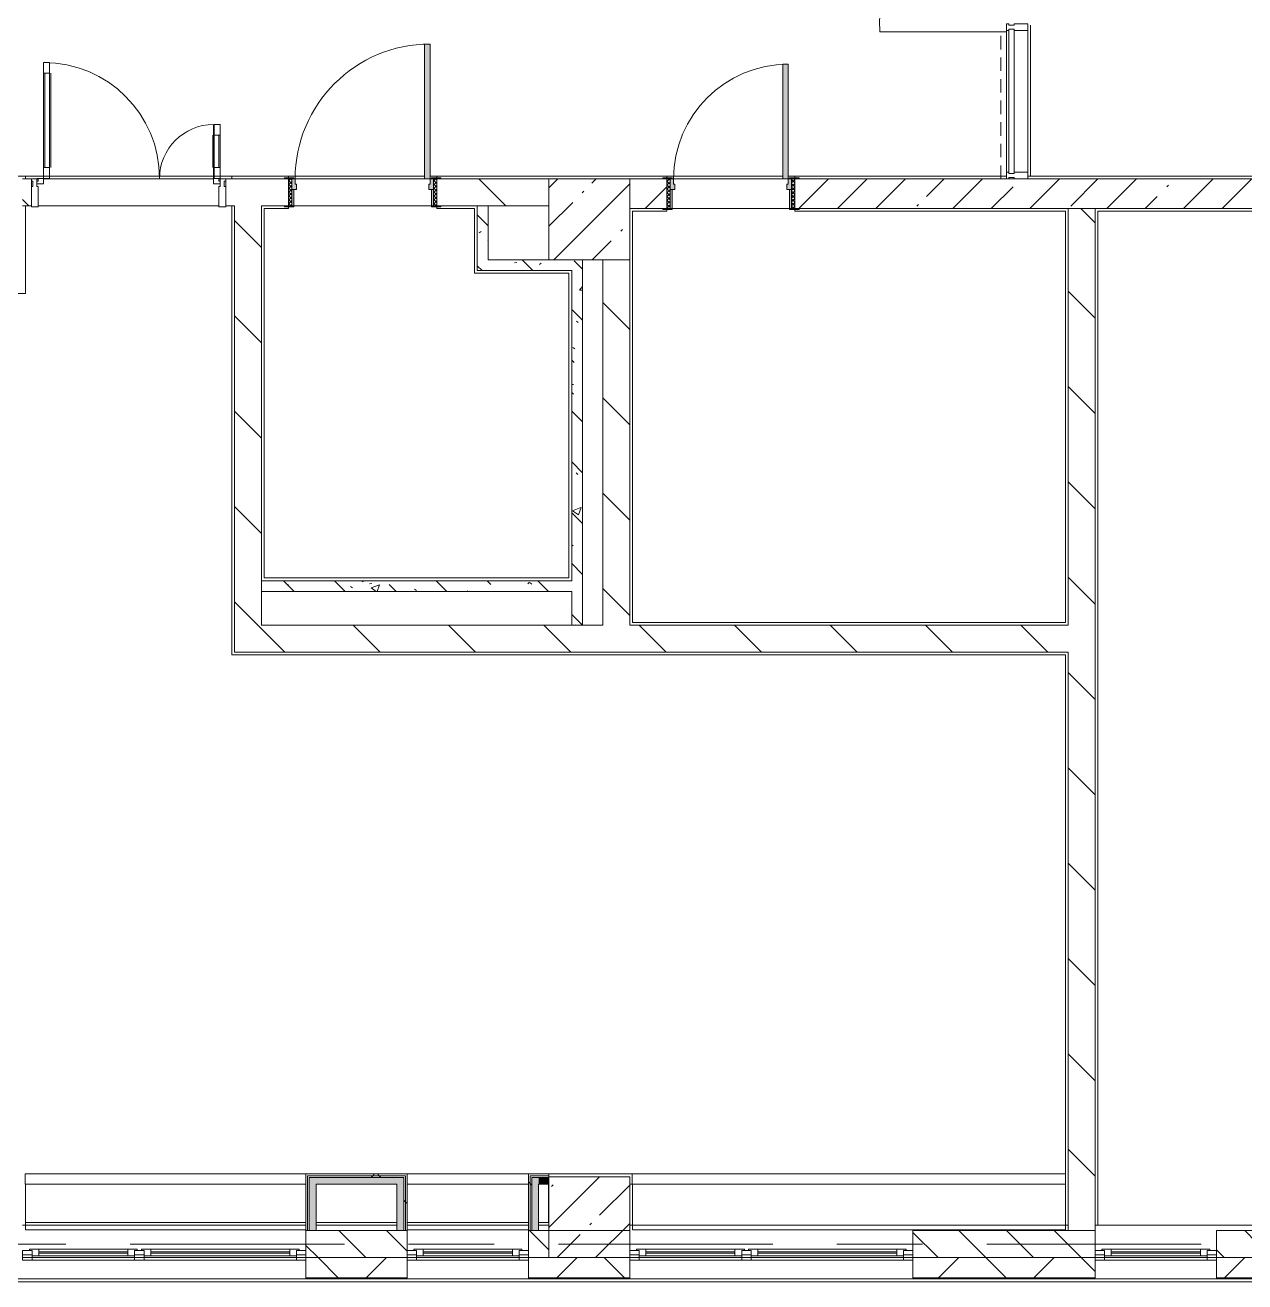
# Model space of a CAD drawing. Header units: millimetres. Extents: x 35861 to 236814, y -8553 to 29000.
# Drawn here: x 118335 to 127376, y -280 to 9040 of the extents above; entities that cross this region are included whole.
import ezdxf

# ---------------------------------------------------------------- set-up
doc = ezdxf.new("R2010")
doc.units = ezdxf.units.MM
doc.linetypes.add('200_ШТРИХ__ш1_п0_6_', pattern=[160, 100, -60])
doc.linetypes.add('Осевая', pattern=[3175, 635, -476.25, 1587.5, -476.25])
for name, color, linetype, lineweight, true_color in [('A-DETL-GENF-5', 7, 'Continuous', 5, 0xaaaaaa), ('A-DOOR-1', 7, 'Continuous', 5, 0xaaaaaa), ('A-DOOR-2', 7, 'Continuous', 5, 0xe2e2e2), ('A-DOOR-FRAM-1', 7, 'Continuous', 5, 0xe2e2e2), ('A-DOOR-FRAM-2', 7, 'Continuous', 5, 0xaaaaaa), ('A-FLOR-1', 7, 'Continuous', 5, 0xaaaaaa), ('I-WALL-2', 7, 'Continuous', 5, 0xe7e7e7), ('I-WALL-5', 7, 'Continuous', 5, 0x787878)]:
    doc.layers.add(name, color=color, linetype=linetype, lineweight=lineweight, true_color=true_color)
for name, color, linetype, lineweight in [('A-DETL-MBND', 7, '200_ШТРИХ__ш1_п0_6_', 9), ('A-GLAZ-2', 7, 'Continuous', 5), ('A-GLAZ-CURT-2', 7, 'Continuous', 5), ('A-GLAZ-CWMG-3', 7, 'Continuous', 5), ('A-WALL', 7, 'Continuous', 9), ('A-WALL-5', 7, 'Continuous', 5), ('I-WALL-4', 7, 'Continuous', 5), ('S-COLS-1', 7, 'Continuous', 5), ('Оси-2', 7, 'Осевая', 9)]:
    doc.layers.add(name, color=color, linetype=linetype, lineweight=lineweight)
pattern_1 = [(135, (105556.5, 0), (-353.553, -353.553), [])]
pattern_2 = [(135, (105556.5, 0), (-377.17, -377.17), [533.4, -88.9, 17.78, -88.9]), (135, (105556.5, 376.94), (-377.17, -377.17), []), (50, (105556.5, 0), (637.645, -55.787), [66.675, -733.425]), (355, (105556.5, 0), (-123.35, 668.7), [53.34, -586.74]), (100.451, (105609.6, -4.65), (514.299, 612.908), [56.665, -623.315]), (46.184, (105556.5, 177.8), (948.776, -147.15), [100.01, -1100.137]), (96.636, (105635.6, 165.5), (830.91, 865.997), [85, -934.973]), (351.184, (105556.5, 177.8), (830.92, 865.99), [80.01, -880.11]), (21, (105645.4, 133.35), (530.65, -357.928), [66.675, -733.425]), (326, (105645.4, 133.35), (216.308, 644.658), [53.34, -586.74]), (71.451, (105689.6, 103.5), (746.96, 286.724), [56.665, -623.315]), (37.5, (105556.5, 0), (10.8105, 295.9426), [16.764, -562.864, 16.764, -578.866, -588.962]), (37.5, (105556.5, 0), (10.8105, 295.9426), [-1175.258, 16.764, -572.198]), (7.5, (105556.5, 0), (233.869, 350.632), [16.764, -322.834, 16.764, -549.529, -224.472]), (7.5, (105556.5, 0), (233.869, 350.632), [-905.891, 16.764, -207.708]), (327.5, (105358.24, 0), (474.5678, -20.0513), [16.764, -205.486, 16.764, -676.656, -920.115]), (327.5, (105358.24, 0), (474.5678, -20.0513), [-915.67, 16.764, -903.351]), (317.5, (105269.34, 0), (518.452, 88.993), [16.764, -272.161, 16.764, -443.738, -653.415]), (317.5, (105269.34, 0), (518.452, 88.993), [-749.427, 16.764, -636.651])]
pattern_3 = [(45, (105556.5, 0), (-285.123, 285.123), []), (45, (105841.6, 0), (-285.123, 285.123), [504.031, -100.806, 16.764, -84.042])]
pattern_4 = [(45, (105556.5, 0), (-530.33, 530.33), []), (135, (105556.5, 0), (-530.33, -530.33), [])]

# ---------------------------------------------------------------- blocks, each defined once
blk = doc.blocks.new('120_Окно_СКБ_2Ст - 120_Окно_СКБ_2Ст 2100х2500 _мал створка справа_-22445857-1_6_2_птичка')
at = {"layer": 'A-GLAZ-2'}
for p, q in [((-1050, -127), (-1050, -57)), ((-1050, -57), (-980, -57)), ((1050, -57), (-1050, -57)), ((-980, -57), (-980, -127)), ((150, -87), (-980, -87)), ((-980, -87), (-980, -127)), ((-930, -137), (-930, -87)), ((100, -137), (100, -87)), ((150, -127), (150, -57)), ((150, -57), (220, -57)), ((150, -127), (150, -87)), ((220, -57), (220, -127)), ((980, -87), (220, -87)), ((220, -87), (220, -127)), ((270, -137), (270, -87)), ((930, -137), (930, -87)), ((980, -127), (980, -57)), ((980, -57), (1050, -57)), ((980, -127), (980, -87)), ((1050, -57), (1050, -127)), ((-980, -127), (-1050, -127)), ((-1050, -127), (-1000, -127)), ((-980, -127), (-1000, -127)), ((-1000, -127), (-1000, -137)), ((-1000, -137), (170, -137)), ((170, -137), (-1000, -137)), ((-930, -107), (100, -107)), ((100, -117), (-930, -117)), ((220, -127), (150, -127)), ((170, -127), (150, -127)), ((170, -127), (200, -127)), ((170, -137), (170, -127)), ((220, -127), (200, -127)), ((200, -127), (200, -137)), ((200, -137), (1000, -137)), ((1000, -137), (200, -137)), ((270, -107), (930, -107)), ((930, -117), (270, -117)), ((1050, -127), (980, -127)), ((1000, -127), (980, -127)), ((1000, -127), (1050, -127)), ((1000, -137), (1000, -127))]:
    blk.add_line(p, q, dxfattribs=at)
blk = doc.blocks.new('Прямоугольный импост - Импост структурный с накладкой - 160мм Темный-30756008-1_6_2_птичка')
at = {"layer": 'A-GLAZ-CWMG-3'}
for p, q in [((-50, 0), (-50, 17)), ((-50, 17), (0, 17)), ((-40, 0), (-50, 0)), ((-40, -40), (-40, 0)), ((0, 0), (-10, 0)), ((-10, 0), (-10, -40)), ((0, 17), (0, 0)), ((-50, -140), (-50, -40)), ((-50, -40), (-40, -40)), ((-10, -40), (0, -40)), ((0, -40), (0, -140)), ((0, -140), (-50, -140))]:
    blk.add_line(p, q, dxfattribs=at)
blk = doc.blocks.new('Системная панель - Стекло - 40мм-31920837-1_6_2_птичка')
at = {"layer": 'A-GLAZ-CURT-2'}
for p, q in [((535, 40), (-535, 40)), ((-535, 40), (-535, 0)), ((-535, 0), (535, 0)), ((535, 0), (535, 40))]:
    blk.add_line(p, q, dxfattribs=at)
blk = doc.blocks.new('Прямоугольный импост - Импост структурный с накладкой - 160мм Темный-31920697-1_6_2_птичка')
at = {"layer": 'A-GLAZ-CWMG-3'}
for p, q in [((20053.3, 7950), (20053.3, 9000)), ((20210.3, 7950), (20210.3, 9000))]:
    blk.add_line(p, q, dxfattribs=at)
blk = doc.blocks.new('Прямоугольный импост - Импост структурный с накладкой - 160мм Темный-30755591-1_6_2_птичка')
at = {"layer": 'A-GLAZ-CWMG-3'}
for p, q in [((-25, 0), (-25, 17)), ((-25, 17), (25, 17)), ((-15, 0), (-25, 0)), ((-15, -40), (-15, 0)), ((25, 0), (15, 0)), ((15, 0), (15, -40)), ((25, 17), (25, 0)), ((-25, -140), (-25, -40)), ((-25, -40), (-15, -40)), ((15, -40), (25, -40)), ((25, -40), (25, -140)), ((25, -140), (-25, -140))]:
    blk.add_line(p, q, dxfattribs=at)
blk = doc.blocks.new('120_Окно_СКБ_1Ст - 120_Окно_СКБ_1Ст 900х2500_h_-V70-1_6_2_птичка')
at = {"layer": 'A-GLAZ-2'}
for p, q in [((-450, -127), (-450, -57)), ((-450, -57), (-380, -57)), ((450, -57), (-450, -57)), ((-380, -57), (-380, -127)), ((380, -87), (-380, -87)), ((-380, -87), (-380, -127)), ((-330, -137), (-330, -87)), ((330, -137), (330, -87)), ((380, -127), (380, -57)), ((380, -57), (450, -57)), ((380, -127), (380, -87)), ((450, -57), (450, -127)), ((-380, -127), (-450, -127)), ((-450, -127), (-400, -127)), ((-380, -127), (-400, -127)), ((-400, -127), (-400, -137)), ((-400, -137), (400, -137)), ((400, -137), (-400, -137)), ((-330, -107), (330, -107)), ((330, -117), (-330, -117)), ((450, -127), (380, -127)), ((400, -127), (380, -127)), ((400, -127), (450, -127)), ((400, -137), (400, -127))]:
    blk.add_line(p, q, dxfattribs=at)
blk = doc.blocks.new('BSC_Колонна _Прямоугольная - 600х600-V141-1_6_2_птичка')
at = {"layer": 'S-COLS-1'}
h = blk.add_hatch(dxfattribs=at)
h.set_pattern_fill('FP_176', color=256, style=0, pattern_type=2)
h.set_pattern_definition([(45, (-16960, -7600), (-285.123, 285.123), []), (45, (-16674.88, -7600), (-285.123, 285.123), [504.031, -100.806, 16.764, -84.042])])
h.paths.add_polyline_path([(100, -300), (300, -300), (300, 300), (-300, 300), (-300, -300)])
for p, q in [((300, 300), (-300, 300)), ((-300, 300), (-300, -300)), ((300, -300), (300, 300)), ((-300, -300), (300, -300))]:
    blk.add_line(p, q, dxfattribs=at)
blk = doc.blocks.new('110_Дверь_СКБ_1Ст_Внутренняя1 - Д-7_л__950x2100h_Туалет-V151-1_6_2_птичка')
at = {"layer": 'A-DOOR-1'}
h = blk.add_hatch(dxfattribs=at)
h.set_pattern_fill('FP_120', color=256, style=0, pattern_type=2)
h.set_pattern_definition([(135, (1826.41, 174.685), (-14.14214, -14.14214), []), (225, (1826.41, 174.685), (14.14214, -14.14214), [])])
h.paths.add_polyline_path([(487.5, -110), (487.5, 110), (462.5, 110), (462.5, -110)])
at = {"layer": 'A-DOOR-2'}
h = blk.add_hatch(color=256, dxfattribs=at)
h.paths.add_polyline_path([(-437.5, 30), (-402.5, 30), (-402.5, 70), (-412.5, 70), (-412.5, 110), (-437.5, 110)])
h.paths.add_polyline_path([(447.5, 30), (462.5, 30), (462.5, 110), (437.5, 110), (437.5, 70), (427.5, 70), (427.5, 30), (437.5, 30)])
at = {"layer": 'A-DOOR-FRAM-1'}
for points in [[(414.4, 110), (437.5, 110), (437.5, 960), (397.5, 960), (397.5, 110)], [(-437.5, 110), (-422.5, 110), (-422.5, 118), (-492.5, 118), (-492.5, 110), (-442.4, 110)], [(517.5, 110), (517.5, 118), (447.5, 118), (447.5, 110), (487.5, 110)], [(-422.5, -110), (-422.5, 30), (-437.5, 30), (-437.5, -110)], [(462.5, -110), (462.5, 30), (447.5, 30), (447.5, -110)], [(-492.5, -118), (-422.5, -118), (-422.5, -110), (-492.5, -110)], [(517.5, -118), (517.5, -110), (447.5, -110), (447.5, -118), (492.2, -118)]]:
    blk.add_hatch(color=256, dxfattribs=at).paths.add_polyline_path(points)
at = {"layer": 'A-DOOR-FRAM-2'}
h = blk.add_hatch(dxfattribs=at)
h.set_pattern_fill('FP_121', color=256, style=0, pattern_type=2)
h.set_pattern_definition([(45, (-296.384, 174.685), (-14.1421, 14.1421), []), (135, (-296.384, 174.685), (-14.1421, -14.1421), [])])
h.paths.add_polyline_path([(-460.8, -110), (-437.5, -110), (-442.4, 110), (-462.5, 110), (-461.3, -110)])
at = {"layer": 'A-DOOR-1'}
for p, q in [((437.5, 960), (397.5, 960)), ((397.5, 960), (397.5, 110)), ((437.5, 110), (437.5, 960)), ((397.5, 110), (437.5, 110))]:
    blk.add_line(p, q, dxfattribs=at)
blk.add_arc((437.5, 110), 850, 90, 180, dxfattribs=at)
at = {"layer": 'A-DOOR-FRAM-2'}
for p, q in [((-422.5, 118), (-492.5, 118)), ((-492.5, 118), (-492.5, 110)), ((-492.5, 110), (-422.5, 110)), ((-437.5, 110), (-462.5, 110)), ((-462.5, 110), (-462.5, -110)), ((-412.5, 110), (-437.5, 110)), ((-437.5, 110), (-437.5, 30)), ((-437.5, -110), (-437.5, 110)), ((-422.5, 110), (-437.5, 110)), ((-437.5, 110), (-437.5, 109)), ((-437.5, 109), (-422.5, 109)), ((-422.5, 110), (-422.5, 118)), ((-422.5, 109), (-422.5, 110)), ((-412.5, 70), (-412.5, 110)), ((437.5, 110), (437.5, 70)), ((462.5, 110), (437.5, 110)), ((517.5, 118), (447.5, 118)), ((447.5, 118), (447.5, 110)), ((462.5, 110), (447.5, 110)), ((447.5, 110), (447.5, 109)), ((447.5, 110), (517.5, 110)), ((447.5, 109), (462.5, 109)), ((462.5, 30), (462.5, 110)), ((487.5, 110), (462.5, 110)), ((462.5, 110), (462.5, -110)), ((462.5, 109), (462.5, 110)), ((487.5, -110), (487.5, 110)), ((517.5, 110), (517.5, 118)), ((-437.5, 30), (-402.5, 30)), ((-422.5, 30), (-437.5, 30)), ((-437.5, 30), (-437.5, -110)), ((-422.5, -110), (-422.5, 30)), ((-402.5, 70), (-412.5, 70)), ((-402.5, 30), (-402.5, 70)), ((437.5, 70), (427.5, 70)), ((427.5, 70), (427.5, 30)), ((427.5, 30), (462.5, 30)), ((462.5, 30), (447.5, 30)), ((447.5, 30), (447.5, -110)), ((462.5, -110), (462.5, 30)), ((-422.5, -110), (-492.5, -110)), ((-492.5, -110), (-492.5, -118)), ((-492.5, -118), (-422.5, -118)), ((-462.5, -110), (-437.5, -110)), ((-437.5, -110), (-422.5, -110)), ((-422.5, -118), (-422.5, -110)), ((447.5, -110), (462.5, -110)), ((517.5, -110), (447.5, -110)), ((447.5, -110), (447.5, -118)), ((447.5, -118), (517.5, -118)), ((462.5, -110), (487.5, -110)), ((517.5, -118), (517.5, -110))]:
    blk.add_line(p, q, dxfattribs=at)
blk = doc.blocks.new('110_Дверь_СКБ_1Ст_Внутренняя1 - Д-4 1100x2100h_су мгн-31800557-1_6_2_птичка')
at = {"layer": 'A-DOOR-1'}
h = blk.add_hatch(dxfattribs=at)
h.set_pattern_fill('FP_122', color=256, style=0, pattern_type=2)
h.set_pattern_definition([(135, (1751.41, 164.685), (-14.14214, -14.14214), []), (225, (1751.41, 164.685), (14.14214, -14.14214), [])])
h.paths.add_polyline_path([(562.5, 100), (537.5, 100), (537.5, -100), (562.5, -100)])
at = {"layer": 'A-DOOR-2'}
h = blk.add_hatch(color=256, dxfattribs=at)
h.paths.add_polyline_path([(537.5, 20), (537.5, 100), (512.5, 100), (512.5, 60), (502.5, 60), (502.5, 20), (522.5, 20)])
h.paths.add_polyline_path([(-477.5, 44), (-477.5, 60), (-487.5, 60), (-487.5, 100), (-512.5, 100), (-512.5, 20), (-477.5, 20)])
at = {"layer": 'A-DOOR-FRAM-1'}
for points in [[(512.5, 120), (512.5, 1100), (472.5, 1100), (472.5, 100), (512.5, 100), (512.5, 111.4)], [(-497.5, 100), (-497.5, 108), (-567.5, 108), (-567.5, 100), (-512.5, 100)], [(592.5, 108), (522.5, 108), (522.5, 100), (592.5, 100)], [(-497.5, 20), (-512.5, 20), (-512.5, -100), (-497.5, -100)], [(537.5, 20), (522.5, 20), (522.5, -100), (537.5, -100)], [(-497.5, -100), (-567.5, -100), (-567.5, -108), (-497.5, -108)], [(592.5, -108), (592.5, -100), (522.5, -100), (522.5, -108), (562.5, -108)]]:
    blk.add_hatch(color=256, dxfattribs=at).paths.add_polyline_path(points)
at = {"layer": 'A-DOOR-FRAM-2'}
h = blk.add_hatch(dxfattribs=at)
h.set_pattern_fill('FP_123', color=256, style=0, pattern_type=2)
h.set_pattern_definition([(45, (-371.384, 164.685), (-14.1421, 14.1421), []), (135, (-371.384, 164.685), (-14.1421, -14.1421), [])])
h.paths.add_polyline_path([(-512.5, -100), (-512.5, 100), (-537.5, 100), (-537.5, -100)])
at = {"layer": 'A-DOOR-1'}
for p, q in [((512.5, 1100), (472.5, 1100)), ((472.5, 1100), (472.5, 100)), ((512.5, 100), (512.5, 1100)), ((472.5, 100), (512.5, 100))]:
    blk.add_line(p, q, dxfattribs=at)
blk.add_arc((512.5, 100), 1000, 90, 180, dxfattribs=at)
at = {"layer": 'A-DOOR-FRAM-2'}
for p, q in [((-497.5, 108), (-567.5, 108)), ((-567.5, 108), (-567.5, 100)), ((-567.5, 100), (-497.5, 100)), ((-512.5, 100), (-537.5, 100)), ((-537.5, 100), (-537.5, -100)), ((-487.5, 100), (-512.5, 100)), ((-512.5, 100), (-512.5, 20)), ((-512.5, -100), (-512.5, 100)), ((-497.5, 100), (-512.5, 100)), ((-512.5, 100), (-512.5, 99)), ((-512.5, 99), (-497.5, 99)), ((-497.5, 100), (-497.5, 108)), ((-497.5, 99), (-497.5, 100)), ((-487.5, 60), (-487.5, 100)), ((512.5, 100), (512.5, 60)), ((537.5, 100), (512.5, 100)), ((592.5, 108), (522.5, 108)), ((522.5, 108), (522.5, 100)), ((537.5, 100), (522.5, 100)), ((522.5, 100), (522.5, 99)), ((522.5, 100), (592.5, 100)), ((522.5, 99), (537.5, 99)), ((537.5, 20), (537.5, 100)), ((562.5, 100), (537.5, 100)), ((537.5, 100), (537.5, -100)), ((537.5, 99), (537.5, 100)), ((562.5, -100), (562.5, 100)), ((592.5, 100), (592.5, 108)), ((-512.5, 20), (-477.5, 20)), ((-497.5, 20), (-512.5, 20)), ((-512.5, 20), (-512.5, -100)), ((-497.5, -100), (-497.5, 20)), ((-477.5, 60), (-487.5, 60)), ((-477.5, 20), (-477.5, 60)), ((512.5, 60), (502.5, 60)), ((502.5, 60), (502.5, 20)), ((502.5, 20), (537.5, 20)), ((537.5, 20), (522.5, 20)), ((522.5, 20), (522.5, -100)), ((537.5, -100), (537.5, 20)), ((-497.5, -100), (-567.5, -100)), ((-567.5, -100), (-567.5, -108)), ((-567.5, -108), (-497.5, -108)), ((-537.5, -100), (-512.5, -100)), ((-512.5, -100), (-497.5, -100)), ((-497.5, -108), (-497.5, -100)), ((522.5, -100), (537.5, -100)), ((592.5, -100), (522.5, -100)), ((522.5, -100), (522.5, -108)), ((522.5, -108), (592.5, -108)), ((537.5, -100), (562.5, -100)), ((592.5, -108), (592.5, -100))]:
    blk.add_line(p, q, dxfattribs=at)
blk = doc.blocks.new('Прямоугольный импост - Импост структурный с накладкой - 190мм-32633035-1_6_2_птичка')
at = {"layer": 'A-GLAZ-CWMG-3'}
for p, q in [((-50, 40), (-50, 190)), ((-50, 190), (0, 190)), ((0, 190), (0, 40)), ((-40, 40), (-50, 40)), ((-50, -17), (-50, 0)), ((-50, 0), (-40, 0)), ((-40, 0), (-40, 40)), ((-10, 40), (-10, 0)), ((0, 40), (-10, 40)), ((-10, 0), (0, 0)), ((0, 0), (0, -17)), ((0, -17), (-50, -17))]:
    blk.add_line(p, q, dxfattribs=at)
blk = doc.blocks.new('Дверь_Витражная_остекление_ - ВВ-6 остекление-32633143-1_6_2_птичка')
at = {"layer": 'A-DETL-GENF-5'}
for p, q in [((-630, 880), (-585, 880)), ((-630, 880), (-630, 20)), ((-585, 880), (-630, 880)), ((-630, 880), (-630, 20)), ((-585, 880), (-585, 20)), ((-585, 20), (-585, 880)), ((-630, 800), (-585, 800)), ((-620, 800), (-620, 100)), ((-576, 800), (-576, 100)), ((680, 420), (635, 420)), ((635, 420), (635, 20)), ((680, 420), (635, 420)), ((635, 420), (635, 20)), ((680, 420), (680, 20)), ((680, 20), (680, 420)), ((626, 340), (626, 100)), ((680, 340), (635, 340)), ((670, 340), (670, 100)), ((-630, 100), (-585, 100)), ((680, 100), (635, 100)), ((-585, 20), (-630, 20)), ((-630, 20), (-585, 20))]:
    blk.add_line(p, q, dxfattribs=at)
at = {"layer": 'A-DOOR-1'}
for p, q in [((-630, 880), (-630, 20)), ((630, 420), (630, 20)), ((-630, 20), (-680, 20)), ((-680, 20), (-680, -20)), ((-630, -20), (-630, 20)), ((680, 20), (630, 20)), ((630, 20), (630, -20)), ((680, -20), (680, 20)), ((-680, -20), (-630, -20)), ((630, -20), (680, -20))]:
    blk.add_line(p, q, dxfattribs=at)
for centre, radius, start, end in [((-630, 20), 860, 360, 90), ((630, 20), 400, 90, 180)]:
    blk.add_arc(centre, radius, start, end, dxfattribs=at)
blk = doc.blocks.new('Прямоугольный импост - Импост структурный с накладкой - 190мм-33226183-1_6_2_птичка')
at = {"layer": 'A-GLAZ-CWMG-3'}
for p, q in [((0, 190), (-50, 190)), ((-50, 190), (-50, 40)), ((0, 40), (0, 190)), ((-50, 40), (-40, 40)), ((-40, 0), (-50, 0)), ((-50, 0), (-50, -17)), ((-40, 40), (-40, 0)), ((-10, 0), (-10, 40)), ((-10, 40), (0, 40)), ((0, 0), (-10, 0)), ((0, -17), (0, 0)), ((-50, -17), (0, -17))]:
    blk.add_line(p, q, dxfattribs=at)
blk = doc.blocks.new('Зашивка приборов отопления19 - Зашивка приборов отопления-33282289-1_6_2_птичка')
at = {"layer": 'A-WALL-5'}
for p, q in [((12140, 520), (10058.6, 520)), ((10058.6, 520), (10058.6, 445)), ((10058.6, 445), (12140, 445)), ((12140, 445), (10060.9, 445)), ((10060.9, 445), (10060.9, 105)), ((10060.9, 105), (12140, 105))]:
    blk.add_line(p, q, dxfattribs=at)
blk = doc.blocks.new('Зашивка приборов отопления20 - Зашивка приборов отопления-33282357-1_6_2_птичка')
at = {"layer": 'A-WALL-5'}
for p, q in [((10960, 520), (10060, 520)), ((10060, 445), (10960, 445)), ((10960, 445), (10060.9, 445)), ((10060.9, 445), (10060.9, 105)), ((10060.9, 105), (10960, 105))]:
    blk.add_line(p, q, dxfattribs=at)
blk = doc.blocks.new('Зашивка приборов отопления21 - Зашивка приборов отопления-33282451-1_6_2_птичка')
at = {"layer": 'A-WALL-5'}
for p, q in [((13270.9, 520), (10060, 520)), ((10060, 520), (10060, 445)), ((13270.9, 445), (13270.9, 520)), ((10060, 445), (13270.9, 445)), ((13270.9, 445), (10060.9, 445)), ((10060.9, 445), (10060.9, 105)), ((13270.9, 105), (13270.9, 445)), ((10060.9, 105), (13270.9, 105))]:
    blk.add_line(p, q, dxfattribs=at)

msp = doc.modelspace()

# ---------------------------------------------------------------- hatches: boundary and pattern name
at = {"layer": 'A-WALL-5'}
h = msp.add_hatch(dxfattribs=at)
h.set_pattern_fill('FP_72', color=256, style=0, pattern_type=2)
h.set_pattern_definition([(135, (105556.5, 0), (-176.7767, -176.7767), [])])
h.paths.add_polyline_path([(112386.5, -100), (113216.5, -100), (113216.5, 100), (112386.5, 100), (112386.5, -80)])
h.paths.add_polyline_path([(127466.5, -100), (127466.5, 100), (127166.5, 100), (127166.5, -100)])
h.paths.add_polyline_path([(132866.5, -100), (133866.2, -100), (133866.2, 100), (132866.5, 100), (132866.5, -80)])
h.paths.add_polyline_path([(114716.2, -100), (115466.5, -100), (115466.5, 100), (114716.2, 100), (114716.2, -80)])
h.paths.add_polyline_path([(117716.5, -100), (117716.5, 100), (117566.5, 100), (117566.5, -100)])
h.paths.add_polyline_path([(126046.5, -100), (126266.5, -100), (126266.5, 100), (124916.5, 100), (124916.5, -100), (124951.7, -100)])
h.paths.add_polyline_path([(131966.5, -100), (131966.5, 100), (131716.5, 100), (131716.5, -100)])
h.paths.add_polyline_path([(121166.5, -100), (121166.5, 100), (120416.5, 100), (120416.5, -100)])
h.paths.add_polyline_path([(122066.5, -100), (122216.5, -94.4), (122216.5, 100), (122066.5, 100), (122066.5, -80)])
h.paths.add_polyline_path([(128191.5, -100), (128191.5, 100), (128066.5, 100), (128066.5, -100)])
h.paths.add_polyline_path([(130991.5, -100), (131116.5, -100), (131116.5, 100), (130991.5, 100), (130991.5, -80)])
h = msp.add_hatch(dxfattribs=at)
h.set_pattern_fill('FP_80', color=256, style=0, pattern_type=2)
h.set_pattern_definition([(45, (105556.5, 0), (-353.5534, 353.5534), []), (135, (105556.5, 0), (-353.5534, -353.5534), [])])
h.paths.add_polyline_path([(143947.5, -250), (143947.5, -100), (143546.5, -100), (143546.5, -250)])
h.paths.add_polyline_path([(139426.5, -250), (139426.5, -100), (138566.5, -100), (138566.5, -250)])
h.paths.add_polyline_path([(135766.5, -250), (135766.5, -100), (134766.2, -100), (134766.2, -250), (135175.9, -250)])
h.paths.add_polyline_path([(141526.5, -250), (142646.5, -250), (142646.5, -100), (141526.5, -100), (141526.5, -190.3)])
h.paths.add_polyline_path([(132866.5, -250), (133866.2, -250), (133866.2, -100), (132866.5, -100), (132866.5, -211.8)])
h.paths.add_polyline_path([(127166.5, -250), (128191.5, -250), (128191.5, -100), (127166.5, -100), (127166.5, -226)])
h.paths.add_polyline_path([(124951.7, -250), (126266.5, -250), (126266.5, -100), (124916.5, -100), (124916.5, -250)])
h.paths.add_polyline_path([(122816.5, -250), (122816.5, -100), (122066.5, -100), (122066.5, -250), (122163.3, -250)])
h.paths.add_polyline_path([(121166.5, -250), (121166.5, -100), (120416.5, -100), (120416.5, -250)])
h.paths.add_polyline_path([(131966.5, -250), (131966.5, -100), (130991.5, -100), (130991.5, -250), (131458, -250)])
h.paths.add_polyline_path([(117566.5, -250), (118316.5, -248), (118316.5, -100), (117566.5, -100), (117566.5, -249.9)])
h.paths.add_polyline_path([(115466.5, -250), (115466.5, -100), (114716.2, -100), (114716.2, -250), (114727.5, -250)])
h.paths.add_polyline_path([(113816.2, -250), (113816.2, -100), (112386.5, -100), (112386.5, -250), (113798, -250)])
h.paths.add_polyline_path([(109286.5, -250), (109286.5, -100), (105296.5, -100), (105296.5, -250), (109150.6, -250)])
at = {"layer": 'I-WALL-2'}
for points in [[(120441.5, 100), (120491.5, 100), (120491.5, 495), (120441.5, 495), (120441.5, 120)], [(120491.5, 445), (121141.5, 445), (121141.5, 495), (120491.5, 495)], [(122093.8, 100), (122141.5, 100), (122141.5, 495), (122091.5, 495), (122091.5, 100)], [(122216.5, 445), (122215.1, 495), (122141.5, 495), (122141.5, 445), (122215.1, 445)], [(121141.5, 100), (121141.5, 445), (121091.5, 445), (121091.5, 100)]]:
    msp.add_hatch(color=256, dxfattribs=at).paths.add_polyline_path(points)
at = {"layer": 'I-WALL-4'}
h = msp.add_hatch(dxfattribs=at)
h.set_pattern_fill('FP_79', color=256, style=0, pattern_type=2)
h.set_pattern_definition(pattern_1)
h.paths.add_polyline_path([(118316.5, 7700), (118381.5, 7700), (118381.5, 7900), (118316.5, 7900)])
h.paths.add_polyline_path([(119886.5, 7700), (120286.5, 7700), (120286.5, 7900), (119821.5, 7894.4), (119821.5, 7700), (119866.5, 7700)])
h.paths.add_polyline_path([(121416.5, 7700), (122216.5, 7700), (122216.5, 7900), (121386.5, 7900), (121386.5, 7700)])
h = msp.add_hatch(dxfattribs=at)
h.set_pattern_fill('FP_73', color=256, style=0, pattern_type=2)
h.set_pattern_definition(pattern_3)
h.paths.add_polyline_path([(125596.8, 7680), (127466.5, 7680), (127466.5, 7900), (124041.5, 7900), (124041.5, 7680), (124951.7, 7680)])
h.paths.add_polyline_path([(122816.5, 7680), (123091.5, 7680), (123091.5, 7900), (122816.5, 7900), (122816.5, 7841.3)])
h = msp.add_hatch(dxfattribs=at)
h.set_pattern_fill('FP_79', color=256, style=0, pattern_type=2)
h.set_pattern_definition(pattern_1)
h.paths.add_polyline_path([(120086.5, 4590), (120086.5, 7700), (119886.5, 7700), (119886.5, 4590), (119953.9, 4590)])
h = msp.add_hatch(dxfattribs=at)
h.set_pattern_fill('FP_79', color=256, style=0, pattern_type=2)
h.set_pattern_definition(pattern_1)
h.paths.add_polyline_path([(126266.5, 100), (126266.5, 7680), (126066.5, 7680), (126066.5, 100)])
h = msp.add_hatch(dxfattribs=at)
h.set_pattern_fill('FP_79', color=256, style=0, pattern_type=2)
h.set_pattern_definition(pattern_1)
h.paths.add_polyline_path([(122616.5, 4590), (122816.5, 4590), (122816.5, 7300), (122616.5, 7300), (122616.5, 4610)])
h = msp.add_hatch(dxfattribs=at)
h.set_pattern_fill('FP_79', color=256, style=0, pattern_type=2)
h.set_pattern_definition(pattern_1)
h.paths.add_polyline_path([(126046.5, 4390), (126066.5, 4390), (126066.5, 4590), (119886.5, 4590), (119886.5, 4390), (124951.7, 4390)])
h = msp.add_hatch(dxfattribs=at)
h.set_pattern_fill('FP_186', color=256, style=0, pattern_type=2)
h.set_pattern_definition(pattern_4)
h.paths.add_polyline_path([(120429, 507.5), (121166.5, 507.5), (121166.5, 520), (120429, 520)])
h = msp.add_hatch(dxfattribs=at)
h.set_pattern_fill('FP_186', color=256, style=0, pattern_type=2)
h.set_pattern_definition(pattern_4)
h.paths.add_polyline_path([(121154, 495), (121154, 507.5), (120441.5, 507.5), (120441.5, 495), (121141.5, 495)])
h = msp.add_hatch(dxfattribs=at)
h.set_pattern_fill('FP_186', color=256, style=0, pattern_type=2)
h.set_pattern_definition(pattern_4)
h.paths.add_polyline_path([(121154, 100), (121154, 495), (121141.5, 495), (121141.5, 100)])
h = msp.add_hatch(dxfattribs=at)
h.set_pattern_fill('FP_186', color=256, style=0, pattern_type=2)
h.set_pattern_definition(pattern_4)
h.paths.add_polyline_path([(121166.5, 100), (121166.5, 507.5), (121154, 507.5), (121154, 100)])
h = msp.add_hatch(dxfattribs=at)
h.set_pattern_fill('FP_186', color=256, style=0, pattern_type=2)
h.set_pattern_definition(pattern_4)
h.paths.add_polyline_path([(122077.4, 100), (122079, 100), (122079, 520), (122066.5, 520), (122066.5, 100)])
h = msp.add_hatch(dxfattribs=at)
h.set_pattern_fill('FP_186', color=256, style=0, pattern_type=2)
h.set_pattern_definition(pattern_4)
h.paths.add_polyline_path([(122091.5, 100), (122091.5, 507.5), (122079, 507.5), (122079, 100)])
at = {"layer": 'I-WALL-5'}
h = msp.add_hatch(dxfattribs=at)
h.set_pattern_fill('FP_95', color=256, style=0, pattern_type=2)
h.set_pattern_definition(pattern_2)
h.paths.add_polyline_path([(121766.5, 7220), (121766.5, 7700), (121686.5, 7700), (121686.5, 7220)])
h = msp.add_hatch(dxfattribs=at)
h.set_pattern_fill('FP_95', color=256, style=0, pattern_type=2)
h.set_pattern_definition(pattern_2)
h.paths.add_polyline_path([(122386.5, 7220), (122386.5, 7300), (121766.5, 7300), (121766.5, 7220), (122366.5, 7220)])
h = msp.add_hatch(dxfattribs=at)
h.set_pattern_fill('FP_95', color=256, style=0, pattern_type=2)
h.set_pattern_definition(pattern_2)
h.paths.add_polyline_path([(122466.5, 4590), (122466.5, 7300), (122386.5, 7300), (122386.5, 4590)])
h = msp.add_hatch(dxfattribs=at)
h.set_pattern_fill('FP_95', color=256, style=0, pattern_type=2)
h.set_pattern_definition(pattern_2)
h.paths.add_polyline_path([(122386.5, 4840), (122386.5, 4920), (120086.5, 4920), (120086.5, 4840), (122366.5, 4840)])
at = {"layer": 'S-COLS-1'}
h = msp.add_hatch(dxfattribs=at)
h.set_pattern_fill('FP_73', color=256, style=0, pattern_type=2)
h.set_pattern_definition(pattern_3)
h.paths.add_polyline_path([(122381.9, -100), (122816.5, -100), (122816.5, 500), (122216.5, 500), (122216.5, -100)])

# ---------------------------------------------------------------- linework, layer by layer
at = {"layer": 'A-DETL-MBND'}
msp.add_line((125566.5, 7900), (125566.5, 8991.3), dxfattribs=at)
at = {"layer": 'A-FLOR-1'}
for p, q in [((124669.7, 8991.3), (125609.7, 8991.3)), ((125786.5, 9040), (125786.5, 7920)), ((108549.7, 7920), (121296.5, 7920)), ((118336.5, 7920), (118336.5, 7900)), ((119866.5, 7900), (119866.5, 7920)), ((120286.5, 7920), (120286.5, 7908)), ((121336.5, 7920), (123951.5, 7920)), ((121386.5, 7908), (121386.5, 7920)), ((123091.5, 7920), (123091.5, 7908)), ((123991.5, 7920), (125609.7, 7920)), ((124041.5, 7908), (124041.5, 7920)), ((125766.7, 7920), (135766.5, 7920)), ((118336.5, 7700), (118336.5, 7050)), ((119866.5, 4370), (119866.5, 7700)), ((120286.5, 7680), (120106.5, 7680)), ((120106.5, 7680), (120106.5, 4940)), ((120286.5, 7692), (120286.5, 7680)), ((121386.5, 7680), (121386.5, 7692)), ((121666.5, 7680), (121386.5, 7680)), ((121666.5, 7200), (121666.5, 7680)), ((123091.5, 7660), (122836.5, 7660)), ((122836.5, 7660), (122836.5, 4610)), ((123091.5, 7672), (123091.5, 7660)), ((124041.5, 7660), (124041.5, 7672)), ((126046.5, 7660), (124041.5, 7660)), ((126046.5, 4610), (126046.5, 7660)), ((127446.5, 7660), (126286.5, 7660)), ((126286.5, 7660), (126286.5, 140)), ((122366.5, 7200), (121666.5, 7200)), ((122366.5, 4940), (122366.5, 7200)), ((118336.5, 7050), (117016.5, 7050)), ((120106.5, 4940), (122366.5, 4940)), ((122836.5, 4610), (126046.5, 4610)), ((126046.5, 4370), (119866.5, 4370)), ((126046.5, 520), (126046.5, 4370)), ((122216.5, 520), (122835.6, 520)), ((118336.5, 445), (118336.5, 140)), ((120416.5, 445), (118336.5, 445)), ((122066.5, 445), (121166.5, 445)), ((122215.1, 160.3), (122215.1, 445)), ((126046.5, 445), (122816.5, 445)), ((126046.5, 140), (126046.5, 445)), ((118336.5, 160.3), (120416.5, 160.3)), ((120491.5, 160.3), (121091.5, 160.3)), ((121166.5, 160.3), (122066.5, 160.3)), ((122141.5, 160.3), (122215.1, 160.3))]:
    msp.add_line(p, q, dxfattribs=at)
msp.add_arc((125613.4, 9041.3), 945, 107.75279, 183.03294, dxfattribs=at)
at = {"layer": 'A-WALL'}
for p, q in [((121766.5, 7700), (121686.5, 7700)), ((126266.5, 7680), (126066.5, 7680)), ((120086.5, 4920), (120086.5, 4840)), ((122386.5, 4590), (122466.5, 4590)), ((120429, 507.5), (120429, 100)), ((121154, 507.5), (120429, 507.5)), ((120441.5, 495), (120441.5, 100)), ((121141.5, 495), (120441.5, 495)), ((121141.5, 100), (121141.5, 495)), ((121154, 100), (121154, 507.5)), ((122079, 507.5), (122079, 100)), ((122216.5, 507.5), (122079, 507.5)), ((122091.5, 495), (122091.5, 100)), ((122216.5, 495), (122091.5, 495)), ((126066.5, 100), (126266.5, 100)), ((121166.5, -100), (120416.5, -100)), ((122816.5, -100), (122066.5, -100)), ((126266.5, -100), (124916.5, -100)), ((127466.5, -100), (127166.5, -100)), ((120416.5, -250), (121166.5, -250)), ((120416.5, -253), (121166.5, -253)), ((122066.5, -250), (122816.5, -250)), ((122066.5, -253), (122816.5, -253)), ((124916.5, -250), (126266.5, -250)), ((124916.5, -253), (126266.5, -253)), ((127166.5, -250), (128191.5, -250)), ((127166.5, -253), (128191.5, -253))]:
    msp.add_line(p, q, dxfattribs=at)
at = {"layer": 'A-WALL-5'}
for p, q in [((120416.5, 100), (120416.5, -258)), ((121091.5, 100), (120491.5, 100)), ((121166.5, -258), (121166.5, 100)), ((122066.5, 100), (122066.5, -258)), ((122816.5, 100), (122141.5, 100)), ((122816.5, -258), (122816.5, 100)), ((126066.5, 100), (124916.5, 100)), ((124916.5, 100), (124916.5, -258)), ((126266.5, -258), (126266.5, 100)), ((127466.5, 100), (127166.5, 100)), ((127166.5, 100), (127166.5, -258)), ((118316.5, -100), (120416.5, -100)), ((121166.5, -100), (122066.5, -100)), ((122816.5, -100), (124916.5, -100)), ((126266.5, -100), (127166.5, -100)), ((114716.2, -258), (127166.5, -258)), ((127166.5, -258), (143947.5, -258)), ((177836.5, -280), (105266.5, -280))]:
    msp.add_line(p, q, dxfattribs=at)
at = {"layer": 'I-WALL-4'}
for p, q in [((118381.5, 7900), (118316.5, 7900)), ((118381.5, 7700), (118381.5, 7900)), ((118471.5, 7900), (119731.5, 7900)), ((120256.5, 7900), (119821.5, 7900)), ((119821.5, 7900), (119821.5, 7700)), ((120336.5, 7900), (121296.5, 7900)), ((122216.5, 7900), (121416.5, 7900)), ((123061.5, 7900), (122816.5, 7900)), ((123141.5, 7900), (123951.5, 7900)), ((127466.5, 7900), (124071.5, 7900)), ((118316.5, 7700), (118381.5, 7700)), ((119772, 7700), (118431, 7700)), ((119821.5, 7700), (119886.5, 7700)), ((119886.5, 7700), (119886.5, 4390)), ((120086.5, 7700), (120256.5, 7700)), ((120086.5, 4920), (120086.5, 7700)), ((121346.5, 7700), (120326.5, 7700)), ((121416.5, 7700), (121686.5, 7700)), ((121686.5, 7700), (121686.5, 7220)), ((121766.5, 7700), (122216.5, 7700)), ((121766.5, 7300), (121766.5, 7700)), ((122816.5, 7680), (123061.5, 7680)), ((124001.5, 7680), (123131.5, 7680)), ((124071.5, 7680), (126066.5, 7680)), ((126066.5, 7680), (126066.5, 4590)), ((126266.5, 100), (126266.5, 7680)), ((126266.5, 7680), (127466.5, 7680)), ((122216.5, 7300), (121766.5, 7300)), ((122466.5, 4590), (122466.5, 7300)), ((122616.5, 7300), (122616.5, 4590)), ((122816.5, 4590), (122816.5, 7300)), ((121686.5, 7220), (122386.5, 7220)), ((122386.5, 7220), (122386.5, 4920)), ((122386.5, 4920), (120086.5, 4920)), ((120086.5, 4840), (122386.5, 4840)), ((120086.5, 4590), (120086.5, 4840)), ((122386.5, 4840), (122386.5, 4590)), ((122386.5, 4590), (120086.5, 4590)), ((122616.5, 4590), (122466.5, 4590)), ((126066.5, 4590), (122816.5, 4590)), ((119886.5, 4390), (126066.5, 4390)), ((126066.5, 4390), (126066.5, 100)), ((120416.5, 520), (120416.5, 100)), ((121166.5, 520), (120416.5, 520)), ((121166.5, 100), (121166.5, 520)), ((122066.5, 520), (122066.5, 100)), ((122216.5, 520), (122066.5, 520)), ((122216.5, 445), (122216.5, 520)), ((120491.5, 100), (120491.5, 445)), ((120491.5, 445), (121091.5, 445)), ((121091.5, 445), (121091.5, 100)), ((122141.5, 100), (122141.5, 445)), ((122141.5, 445), (122216.5, 445)), ((118316.5, 140), (120416.5, 140)), ((120416.5, 100), (120491.5, 100)), ((120491.5, 140), (121091.5, 140)), ((121091.5, 100), (121166.5, 100)), ((121166.5, 140), (122066.5, 140)), ((122066.5, 100), (122141.5, 100)), ((122141.5, 140), (122216.5, 140)), ((122816.5, 140), (126066.5, 140)), ((126266.5, 140), (127466.5, 140)), ((118386.5, -80), (118316.5, -80)), ((119216.5, -80), (119146.5, -80)), ((120416.5, -80), (120346.5, -80)), ((121233.8, -80), (121166.5, -80)), ((122066.5, -80), (121996.5, -80)), ((122886.5, -80), (122816.5, -80)), ((123716.5, -80), (123646.5, -80)), ((124916.5, -80), (124846.5, -80)), ((126336.5, -80), (126266.5, -80)), ((127166.5, -80), (127096.5, -80))]:
    msp.add_line(p, q, dxfattribs=at)
at = {"layer": 'S-COLS-1'}
for p, q in [((122816.5, 500), (122216.5, 500)), ((122216.5, 500), (122216.5, -100)), ((122816.5, -100), (122816.5, 500)), ((122216.5, -100), (122816.5, -100))]:
    msp.add_line(p, q, dxfattribs=at)
at = {"layer": 'Оси-2'}
msp.add_line((114827.7, 0), (131816.5, 0), dxfattribs=at)

# ---------------------------------------------------------------- block references
at = {"layer": 'A-DOOR-1'}
for name, p in [('110_Дверь_СКБ_1Ст_Внутренняя1 - Д-4 1100x2100h_су мгн-31800557-1_6_2_птичка', (120824, 7800)), ('Дверь_Витражная_остекление_ - ВВ-6 остекление-32633143-1_6_2_птичка', (119101.5, 7883)), ('110_Дверь_СКБ_1Ст_Внутренняя1 - Д-7_л__950x2100h_Туалет-V151-1_6_2_птичка', (123554, 7790))]:
    msp.add_blockref(name, p, dxfattribs=at)
at = {"layer": 'A-GLAZ-2', "rotation": 180}
for name, p in [('120_Окно_СКБ_2Ст - 120_Окно_СКБ_2Ст 2100х2500 _мал створка справа_-22445857-1_6_2_птичка', (119366.5, -175)), ('120_Окно_СКБ_1Ст - 120_Окно_СКБ_1Ст 900х2500_h_-V70-1_6_2_птичка', (121616.5, -175)), ('120_Окно_СКБ_2Ст - 120_Окно_СКБ_2Ст 2100х2500 _мал створка справа_-22445857-1_6_2_птичка', (123866.5, -175)), ('120_Окно_СКБ_1Ст - 120_Окно_СКБ_1Ст 900х2500_h_-V70-1_6_2_птичка', (126716.5, -175))]:
    msp.add_blockref(name, p, dxfattribs=at)
at = {"layer": 'A-GLAZ-CURT-2', "rotation": 269.9999999999999}
msp.add_blockref('Системная панель - Стекло - 40мм-31920837-1_6_2_птичка', (125626.7, 8475), dxfattribs=at)
at = {"layer": 'A-GLAZ-CWMG-3', "extrusion": (0, 0, -1)}
for name, p, rotation in [('Прямоугольный импост - Импост структурный с накладкой - 160мм Темный-30755591-1_6_2_птичка', (-125626.7, 9025), 270.0000000000001), ('Прямоугольный импост - Импост структурный с накладкой - 160мм Темный-30756008-1_6_2_птичка', (-125626.7, 7900), 270.0000000000001), ('Прямоугольный импост - Импост структурный с накладкой - 190мм-32633035-1_6_2_птичка', (-119821.5, 7883), 180)]:
    msp.add_blockref(name, p, dxfattribs=dict(at, rotation=rotation))
at = {"layer": 'A-GLAZ-CWMG-3'}
msp.add_blockref('Прямоугольный импост - Импост структурный с накладкой - 160мм Темный-31920697-1_6_2_птичка', (105556.5, 0), dxfattribs=at)
at = {"layer": 'A-GLAZ-CWMG-3', "rotation": 180}
msp.add_blockref('Прямоугольный импост - Импост структурный с накладкой - 190мм-33226183-1_6_2_птичка', (118381.5, 7883), dxfattribs=at)
at = {"layer": 'A-WALL-5'}
for name, p in [('Зашивка приборов отопления19 - Зашивка приборов отопления-33282289-1_6_2_птичка', (108276.5, 0)), ('Зашивка приборов отопления20 - Зашивка приборов отопления-33282357-1_6_2_птичка', (111106.5, 0)), ('Зашивка приборов отопления21 - Зашивка приборов отопления-33282451-1_6_2_птичка', (112775.6, 0))]:
    msp.add_blockref(name, p, dxfattribs=at)
at = {"layer": 'S-COLS-1'}
msp.add_blockref('BSC_Колонна _Прямоугольная - 600х600-V141-1_6_2_птичка', (122516.5, 7600), dxfattribs=at)

doc.saveas('drawing.dxf')
